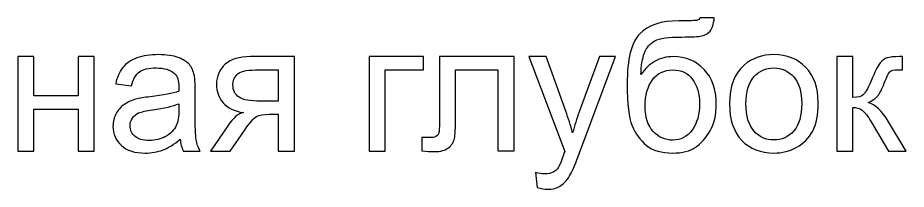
# Model space of a CAD drawing. Header units: millimetres. Extents: x -1744 to 2824, y -3870 to 2862.
# Drawn here: x 2120.2 to 2252.7, y 2624.9 to 2650.5 of the extents above; entities that cross this region are included whole.
import ezdxf

# ---------------------------------------------------------------- set-up
doc = ezdxf.new("R2010")
doc.units = ezdxf.units.MM
doc.header["$MEASUREMENT"] = 0
doc.layers.add('layer 1', color=7, linetype='Continuous')

msp = doc.modelspace()

# ---------------------------------------------------------------- linework, layer by layer
at = {"layer": 'layer 1', "color": 250}
for points, knots in [([(2221.9388, 2650.5248), (2221.9388, 2650.5248), (2224.0585, 2650.4976), (2224.0585, 2650.4976), (2224.0585, 2650.4976), (2223.9634, 2649.551), (2223.7505, 2648.8897), (2223.4289, 2648.5183), (2223.4289, 2648.5183), (2223.1074, 2648.1469), (2222.6952, 2647.9113), (2222.1879, 2647.8026), (2222.1879, 2647.8026), (2221.6806, 2647.6984), (2220.6841, 2647.6441), (2219.203, 2647.6441), (2219.203, 2647.6441), (2217.2372, 2647.6441), (2215.8965, 2647.4539), (2215.1808, 2647.0734), (2215.1808, 2647.0734), (2214.4697, 2646.6929), (2213.9533, 2646.086), (2213.6408, 2645.2525), (2213.6408, 2645.2525), (2213.3283, 2644.4146), (2213.1562, 2643.3411), (2213.1199, 2642.023), (2213.1199, 2642.023), (2213.7223, 2642.9199), (2214.4244, 2643.5902), (2215.2306, 2644.0386), (2215.2306, 2644.0386), (2216.0324, 2644.4871), (2216.9428, 2644.709), (2217.9483, 2644.709), (2217.9483, 2644.709), (2219.7963, 2644.709), (2221.3273, 2644.0749), (2222.5412, 2642.8066), (2222.5412, 2642.8066), (2223.7505, 2641.5384), (2224.3575, 2639.8217), (2224.3575, 2637.6521), (2224.3575, 2637.6521), (2224.3575, 2636.0079), (2224.054, 2634.6582), (2223.4425, 2633.6073), (2223.4425, 2633.6073), (2222.8311, 2632.5565), (2222.1063, 2631.7412), (2221.2684, 2631.166), (2221.2684, 2631.166), (2220.435, 2630.5907), (2219.2936, 2630.3054), (2217.8532, 2630.3054), (2217.8532, 2630.3054), (2216.1773, 2630.3054), (2214.8773, 2630.6858), (2213.9488, 2631.4513), (2213.9488, 2631.4513), (2213.0203, 2632.2168), (2212.3091, 2633.1951), (2211.8109, 2634.3864), (2211.8109, 2634.3864), (2211.3172, 2635.5776), (2211.0681, 2637.6567), (2211.0681, 2640.6144), (2211.0681, 2640.6144), (2211.0681, 2644.3331), (2211.6977, 2646.8378), (2212.9523, 2648.1287), (2212.9523, 2648.1287), (2214.207, 2649.4196), (2216.1411, 2650.0628), (2218.75, 2650.0628), (2218.75, 2650.0628), (2220.3761, 2650.0628), (2221.2956, 2650.09), (2221.5175, 2650.1443), (2221.5175, 2650.1443), (2221.7349, 2650.1987), (2221.8753, 2650.3255), (2221.9388, 2650.5248)], [0, 0, 0, 0, 0.04545455, 0.04545455, 0.04545455, 0.04545455, 0.09090909, 0.09090909, 0.09090909, 0.09090909, 0.13636364, 0.13636364, 0.13636364, 0.13636364, 0.18181818, 0.18181818, 0.18181818, 0.18181818, 0.22727273, 0.22727273, 0.22727273, 0.22727273, 0.27272727, 0.27272727, 0.27272727, 0.27272727, 0.31818182, 0.31818182, 0.31818182, 0.31818182, 0.36363636, 0.36363636, 0.36363636, 0.36363636, 0.40909091, 0.40909091, 0.40909091, 0.40909091, 0.45454545, 0.45454545, 0.45454545, 0.45454545, 0.5, 0.5, 0.5, 0.5, 0.54545455, 0.54545455, 0.54545455, 0.54545455, 0.59090909, 0.59090909, 0.59090909, 0.59090909, 0.63636364, 0.63636364, 0.63636364, 0.63636364, 0.68181818, 0.68181818, 0.68181818, 0.68181818, 0.72727273, 0.72727273, 0.72727273, 0.72727273, 0.77272727, 0.77272727, 0.77272727, 0.77272727, 0.81818182, 0.81818182, 0.81818182, 0.81818182, 0.86363636, 0.86363636, 0.86363636, 0.86363636, 0.90909091, 0.90909091, 0.90909091, 0.90909091, 1, 1, 1, 1]), ([(2120.2163, 2644.709), (2120.2163, 2644.709), (2122.6078, 2644.709), (2122.6078, 2644.709), (2122.6078, 2644.709), (2122.6078, 2644.709), (2122.6078, 2638.8388), (2122.6078, 2638.8388), (2122.6078, 2638.8388), (2122.6078, 2638.8388), (2129.2389, 2638.8388), (2129.2389, 2638.8388), (2129.2389, 2638.8388), (2129.2389, 2638.8388), (2129.2389, 2644.709), (2129.2389, 2644.709), (2129.2389, 2644.709), (2129.2389, 2644.709), (2131.6305, 2644.709), (2131.6305, 2644.709), (2131.6305, 2644.709), (2131.6305, 2644.709), (2131.6305, 2630.6043), (2131.6305, 2630.6043), (2131.6305, 2630.6043), (2131.6305, 2630.6043), (2129.2389, 2630.6043), (2129.2389, 2630.6043), (2129.2389, 2630.6043), (2129.2389, 2630.6043), (2129.2389, 2636.8549), (2129.2389, 2636.8549), (2129.2389, 2636.8549), (2129.2389, 2636.8549), (2122.6078, 2636.8549), (2122.6078, 2636.8549), (2122.6078, 2636.8549), (2122.6078, 2636.8549), (2122.6078, 2630.6043), (2122.6078, 2630.6043), (2122.6078, 2630.6043), (2122.6078, 2630.6043), (2120.2163, 2630.6043), (2120.2163, 2630.6043), (2120.2163, 2630.6043), (2120.2163, 2630.6043), (2120.2163, 2644.709), (2120.2163, 2644.709)], [0, 0, 0, 0, 0.07692308, 0.07692308, 0.07692308, 0.07692308, 0.15384615, 0.15384615, 0.15384615, 0.15384615, 0.23076923, 0.23076923, 0.23076923, 0.23076923, 0.30769231, 0.30769231, 0.30769231, 0.30769231, 0.38461538, 0.38461538, 0.38461538, 0.38461538, 0.46153846, 0.46153846, 0.46153846, 0.46153846, 0.53846154, 0.53846154, 0.53846154, 0.53846154, 0.61538462, 0.61538462, 0.61538462, 0.61538462, 0.69230769, 0.69230769, 0.69230769, 0.69230769, 0.76923077, 0.76923077, 0.76923077, 0.76923077, 0.84615385, 0.84615385, 0.84615385, 0.84615385, 1, 1, 1, 1]), ([(2144.4353, 2632.3708), (2143.5475, 2631.6144), (2142.6914, 2631.0844), (2141.8716, 2630.7719), (2141.8716, 2630.7719), (2141.0518, 2630.4594), (2140.1731, 2630.3054), (2139.2309, 2630.3054), (2139.2309, 2630.3054), (2137.6819, 2630.3054), (2136.4906, 2630.6813), (2135.6572, 2631.4377), (2135.6572, 2631.4377), (2134.8238, 2632.1896), (2134.4071, 2633.1544), (2134.4071, 2634.3275), (2134.4071, 2634.3275), (2134.4071, 2635.016), (2134.5656, 2635.6456), (2134.8781, 2636.2163), (2134.8781, 2636.2163), (2135.1952, 2636.787), (2135.6074, 2637.2399), (2136.1147, 2637.5842), (2136.1147, 2637.5842), (2136.6265, 2637.9284), (2137.1972, 2638.1911), (2137.8359, 2638.3678), (2137.8359, 2638.3678), (2138.3069, 2638.4901), (2139.018, 2638.6078), (2139.9647, 2638.7256), (2139.9647, 2638.7256), (2141.8942, 2638.9521), (2143.321, 2639.2284), (2144.2314, 2639.5454), (2144.2314, 2639.5454), (2144.2405, 2639.8716), (2144.245, 2640.0799), (2144.245, 2640.166), (2144.245, 2640.166), (2144.245, 2641.1353), (2144.0186, 2641.8192), (2143.5656, 2642.2178), (2143.5656, 2642.2178), (2142.9541, 2642.7568), (2142.0437, 2643.0241), (2140.8389, 2643.0241), (2140.8389, 2643.0241), (2139.711, 2643.0241), (2138.8776, 2642.8248), (2138.3432, 2642.4307), (2138.3432, 2642.4307), (2137.8041, 2642.0366), (2137.4101, 2641.3391), (2137.1519, 2640.3336), (2137.1519, 2640.3336), (2137.1519, 2640.3336), (2134.8147, 2640.6597), (2134.8147, 2640.6597), (2134.8147, 2640.6597), (2135.0276, 2641.6607), (2135.3764, 2642.4715), (2135.8655, 2643.0875), (2135.8655, 2643.0875), (2136.3547, 2643.7035), (2137.0613, 2644.1745), (2137.9853, 2644.5097), (2137.9853, 2644.5097), (2138.9048, 2644.8404), (2139.9783, 2645.008), (2141.1922, 2645.008), (2141.1922, 2645.008), (2142.397, 2645.008), (2143.3799, 2644.8675), (2144.1363, 2644.5822), (2144.1363, 2644.5822), (2144.8882, 2644.2968), (2145.4453, 2643.9435), (2145.7986, 2643.5132), (2145.7986, 2643.5132), (2146.1519, 2643.0829), (2146.401, 2642.5394), (2146.546, 2641.8826), (2146.546, 2641.8826), (2146.623, 2641.475), (2146.6638, 2640.7412), (2146.6638, 2639.6858), (2146.6638, 2639.6858), (2146.6638, 2639.6858), (2146.6638, 2636.5152), (2146.6638, 2636.5152), (2146.6638, 2636.5152), (2146.6638, 2634.3003), (2146.7136, 2632.9007), (2146.8132, 2632.3074), (2146.8132, 2632.3074), (2146.9083, 2631.714), (2147.1076, 2631.1478), (2147.3975, 2630.6043), (2147.3975, 2630.6043), (2147.3975, 2630.6043), (2144.8973, 2630.6043), (2144.8973, 2630.6043), (2144.8973, 2630.6043), (2144.6572, 2631.1071), (2144.5032, 2631.6959), (2144.4353, 2632.3708)], [0, 0, 0, 0, 0.03571429, 0.03571429, 0.03571429, 0.03571429, 0.07142857, 0.07142857, 0.07142857, 0.07142857, 0.10714286, 0.10714286, 0.10714286, 0.10714286, 0.14285714, 0.14285714, 0.14285714, 0.14285714, 0.17857143, 0.17857143, 0.17857143, 0.17857143, 0.21428571, 0.21428571, 0.21428571, 0.21428571, 0.25, 0.25, 0.25, 0.25, 0.28571429, 0.28571429, 0.28571429, 0.28571429, 0.32142857, 0.32142857, 0.32142857, 0.32142857, 0.35714286, 0.35714286, 0.35714286, 0.35714286, 0.39285714, 0.39285714, 0.39285714, 0.39285714, 0.42857143, 0.42857143, 0.42857143, 0.42857143, 0.46428571, 0.46428571, 0.46428571, 0.46428571, 0.5, 0.5, 0.5, 0.5, 0.53571429, 0.53571429, 0.53571429, 0.53571429, 0.57142857, 0.57142857, 0.57142857, 0.57142857, 0.60714286, 0.60714286, 0.60714286, 0.60714286, 0.64285714, 0.64285714, 0.64285714, 0.64285714, 0.67857143, 0.67857143, 0.67857143, 0.67857143, 0.71428571, 0.71428571, 0.71428571, 0.71428571, 0.75, 0.75, 0.75, 0.75, 0.78571429, 0.78571429, 0.78571429, 0.78571429, 0.82142857, 0.82142857, 0.82142857, 0.82142857, 0.85714286, 0.85714286, 0.85714286, 0.85714286, 0.89285714, 0.89285714, 0.89285714, 0.89285714, 0.92857143, 0.92857143, 0.92857143, 0.92857143, 1, 1, 1, 1]), ([(2161.4524, 2644.709), (2161.4524, 2644.709), (2161.4524, 2630.6043), (2161.4524, 2630.6043), (2161.4524, 2630.6043), (2161.4524, 2630.6043), (2159.0609, 2630.6043), (2159.0609, 2630.6043), (2159.0609, 2630.6043), (2159.0609, 2630.6043), (2159.0609, 2636.094), (2159.0609, 2636.094), (2159.0609, 2636.094), (2159.0609, 2636.094), (2157.6839, 2636.094), (2157.6839, 2636.094), (2157.6839, 2636.094), (2156.846, 2636.094), (2156.2209, 2635.9853), (2155.8087, 2635.7633), (2155.8087, 2635.7633), (2155.3966, 2635.5414), (2154.7941, 2634.8484), (2154.0015, 2633.6753), (2154.0015, 2633.6753), (2154.0015, 2633.6753), (2151.8998, 2630.6043), (2151.8998, 2630.6043), (2151.8998, 2630.6043), (2151.8998, 2630.6043), (2148.9376, 2630.6043), (2148.9376, 2630.6043), (2148.9376, 2630.6043), (2148.9376, 2630.6043), (2151.5193, 2634.3909), (2151.5193, 2634.3909), (2151.5193, 2634.3909), (2152.3075, 2635.5505), (2153.0956, 2636.2027), (2153.8792, 2636.3522), (2153.8792, 2636.3522), (2152.5158, 2636.5379), (2151.5012, 2637.0316), (2150.8399, 2637.8288), (2150.8399, 2637.8288), (2150.1786, 2638.626), (2149.848, 2639.5454), (2149.848, 2640.5827), (2149.848, 2640.5827), (2149.848, 2641.8102), (2150.2783, 2642.8021), (2151.1434, 2643.5631), (2151.1434, 2643.5631), (2152.0085, 2644.3285), (2153.2632, 2644.709), (2154.9028, 2644.709), (2154.9028, 2644.709), (2154.9028, 2644.709), (2161.4524, 2644.709), (2161.4524, 2644.709)], [0, 0, 0, 0, 0.0625, 0.0625, 0.0625, 0.0625, 0.125, 0.125, 0.125, 0.125, 0.1875, 0.1875, 0.1875, 0.1875, 0.25, 0.25, 0.25, 0.25, 0.3125, 0.3125, 0.3125, 0.3125, 0.375, 0.375, 0.375, 0.375, 0.4375, 0.4375, 0.4375, 0.4375, 0.5, 0.5, 0.5, 0.5, 0.5625, 0.5625, 0.5625, 0.5625, 0.625, 0.625, 0.625, 0.625, 0.6875, 0.6875, 0.6875, 0.6875, 0.75, 0.75, 0.75, 0.75, 0.8125, 0.8125, 0.8125, 0.8125, 0.875, 0.875, 0.875, 0.875, 1, 1, 1, 1]), ([(2172.604, 2644.709), (2172.604, 2644.709), (2180.7298, 2644.709), (2180.7298, 2644.709), (2180.7298, 2644.709), (2180.7298, 2644.709), (2180.7298, 2642.7251), (2180.7298, 2642.7251), (2180.7298, 2642.7251), (2180.7298, 2642.7251), (2174.9955, 2642.7251), (2174.9955, 2642.7251), (2174.9955, 2642.7251), (2174.9955, 2642.7251), (2174.9955, 2630.6043), (2174.9955, 2630.6043), (2174.9955, 2630.6043), (2174.9955, 2630.6043), (2172.604, 2630.6043), (2172.604, 2630.6043), (2172.604, 2630.6043), (2172.604, 2630.6043), (2172.604, 2644.709), (2172.604, 2644.709)], [0, 0, 0, 0, 0.14285714, 0.14285714, 0.14285714, 0.14285714, 0.28571429, 0.28571429, 0.28571429, 0.28571429, 0.42857143, 0.42857143, 0.42857143, 0.42857143, 0.57142857, 0.57142857, 0.57142857, 0.57142857, 0.71428571, 0.71428571, 0.71428571, 0.71428571, 1, 1, 1, 1]), ([(2183.0851, 2644.709), (2183.0851, 2644.709), (2194.2003, 2644.709), (2194.2003, 2644.709), (2194.2003, 2644.709), (2194.2003, 2644.709), (2194.2003, 2630.6179), (2194.2003, 2630.6179), (2194.2003, 2630.6179), (2194.2003, 2630.6179), (2191.8088, 2630.6179), (2191.8088, 2630.6179), (2191.8088, 2630.6179), (2191.8088, 2630.6179), (2191.8088, 2642.7251), (2191.8088, 2642.7251), (2191.8088, 2642.7251), (2191.8088, 2642.7251), (2185.4766, 2642.7251), (2185.4766, 2642.7251), (2185.4766, 2642.7251), (2185.4766, 2642.7251), (2185.4766, 2635.709), (2185.4766, 2635.709), (2185.4766, 2635.709), (2185.4766, 2634.0739), (2185.4223, 2632.9958), (2185.3181, 2632.4704), (2185.3181, 2632.4704), (2185.2094, 2631.9495), (2184.9195, 2631.4966), (2184.4439, 2631.1071), (2184.4439, 2631.1071), (2183.9638, 2630.7175), (2183.2753, 2630.5228), (2182.3739, 2630.5228), (2182.3739, 2630.5228), (2181.8168, 2630.5228), (2181.1736, 2630.559), (2180.4489, 2630.6269), (2180.4489, 2630.6269), (2180.4489, 2630.6269), (2180.4489, 2632.6154), (2180.4489, 2632.6154), (2180.4489, 2632.6154), (2180.4489, 2632.6154), (2181.4952, 2632.6154), (2181.4952, 2632.6154), (2181.4952, 2632.6154), (2181.9889, 2632.6154), (2182.3422, 2632.6652), (2182.5551, 2632.7694), (2182.5551, 2632.7694), (2182.768, 2632.869), (2182.9084, 2633.0321), (2182.9809, 2633.254), (2182.9809, 2633.254), (2183.0488, 2633.476), (2183.0851, 2634.1962), (2183.0851, 2635.4146), (2183.0851, 2635.4146), (2183.0851, 2635.4146), (2183.0851, 2644.709), (2183.0851, 2644.709)], [0, 0, 0, 0, 0.05882353, 0.05882353, 0.05882353, 0.05882353, 0.11764706, 0.11764706, 0.11764706, 0.11764706, 0.17647059, 0.17647059, 0.17647059, 0.17647059, 0.23529412, 0.23529412, 0.23529412, 0.23529412, 0.29411765, 0.29411765, 0.29411765, 0.29411765, 0.35294118, 0.35294118, 0.35294118, 0.35294118, 0.41176471, 0.41176471, 0.41176471, 0.41176471, 0.47058824, 0.47058824, 0.47058824, 0.47058824, 0.52941176, 0.52941176, 0.52941176, 0.52941176, 0.58823529, 0.58823529, 0.58823529, 0.58823529, 0.64705882, 0.64705882, 0.64705882, 0.64705882, 0.70588235, 0.70588235, 0.70588235, 0.70588235, 0.76470588, 0.76470588, 0.76470588, 0.76470588, 0.82352941, 0.82352941, 0.82352941, 0.82352941, 0.88235294, 0.88235294, 0.88235294, 0.88235294, 1, 1, 1, 1]), ([(2197.6654, 2625.1825), (2197.6654, 2625.1825), (2197.3936, 2627.3929), (2197.3936, 2627.3929), (2197.3936, 2627.3929), (2197.919, 2627.2525), (2198.3719, 2627.18), (2198.7615, 2627.18), (2198.7615, 2627.18), (2199.296, 2627.18), (2199.7217, 2627.2706), (2200.0388, 2627.4473), (2200.0388, 2627.4473), (2200.3604, 2627.6239), (2200.6231, 2627.873), (2200.8269, 2628.1901), (2200.8269, 2628.1901), (2200.9764, 2628.4302), (2201.221, 2629.0235), (2201.5562, 2629.9747), (2201.5562, 2629.9747), (2201.6014, 2630.1061), (2201.6694, 2630.3008), (2201.769, 2630.559), (2201.769, 2630.559), (2201.769, 2630.559), (2196.4152, 2644.709), (2196.4152, 2644.709), (2196.4152, 2644.709), (2196.4152, 2644.709), (2198.9698, 2644.709), (2198.9698, 2644.709), (2198.9698, 2644.709), (2198.9698, 2644.709), (2201.914, 2636.5651), (2201.914, 2636.5651), (2201.914, 2636.5651), (2202.299, 2635.5369), (2202.6387, 2634.4498), (2202.9422, 2633.3084), (2202.9422, 2633.3084), (2203.2185, 2634.3819), (2203.5446, 2635.4418), (2203.9251, 2636.4835), (2203.9251, 2636.4835), (2203.9251, 2636.4835), (2206.9326, 2644.709), (2206.9326, 2644.709), (2206.9326, 2644.709), (2206.9326, 2644.709), (2209.3196, 2644.709), (2209.3196, 2644.709), (2209.3196, 2644.709), (2209.3196, 2644.709), (2203.9885, 2630.3597), (2203.9885, 2630.3597), (2203.9885, 2630.3597), (2203.4132, 2628.8152), (2202.9648, 2627.7553), (2202.6432, 2627.171), (2202.6432, 2627.171), (2202.2175, 2626.3874), (2201.7283, 2625.8121), (2201.1802, 2625.4453), (2201.1802, 2625.4453), (2200.6276, 2625.0784), (2199.9708, 2624.8972), (2199.2099, 2624.8972), (2199.2099, 2624.8972), (2198.7479, 2624.8972), (2198.2315, 2624.9923), (2197.6654, 2625.1825)], [0, 0, 0, 0, 0.05263158, 0.05263158, 0.05263158, 0.05263158, 0.10526316, 0.10526316, 0.10526316, 0.10526316, 0.15789474, 0.15789474, 0.15789474, 0.15789474, 0.21052632, 0.21052632, 0.21052632, 0.21052632, 0.26315789, 0.26315789, 0.26315789, 0.26315789, 0.31578947, 0.31578947, 0.31578947, 0.31578947, 0.36842105, 0.36842105, 0.36842105, 0.36842105, 0.42105263, 0.42105263, 0.42105263, 0.42105263, 0.47368421, 0.47368421, 0.47368421, 0.47368421, 0.52631579, 0.52631579, 0.52631579, 0.52631579, 0.57894737, 0.57894737, 0.57894737, 0.57894737, 0.63157895, 0.63157895, 0.63157895, 0.63157895, 0.68421053, 0.68421053, 0.68421053, 0.68421053, 0.73684211, 0.73684211, 0.73684211, 0.73684211, 0.78947368, 0.78947368, 0.78947368, 0.78947368, 0.84210526, 0.84210526, 0.84210526, 0.84210526, 0.89473684, 0.89473684, 0.89473684, 0.89473684, 1, 1, 1, 1]), ([(2226.3368, 2637.6567), (2226.3368, 2640.2611), (2227.0615, 2642.1906), (2228.5155, 2643.4453), (2228.5155, 2643.4453), (2229.7249, 2644.4871), (2231.206, 2645.008), (2232.9498, 2645.008), (2232.9498, 2645.008), (2234.8839, 2645.008), (2236.4692, 2644.3738), (2237.7012, 2643.1056), (2237.7012, 2643.1056), (2238.9287, 2641.8419), (2239.5447, 2640.089), (2239.5447, 2637.8559), (2239.5447, 2637.8559), (2239.5447, 2636.0442), (2239.2729, 2634.6219), (2238.7294, 2633.5847), (2238.7294, 2633.5847), (2238.1859, 2632.5474), (2237.3932, 2631.7412), (2236.3514, 2631.166), (2236.3514, 2631.166), (2235.3142, 2630.5907), (2234.1773, 2630.3054), (2232.9498, 2630.3054), (2232.9498, 2630.3054), (2230.975, 2630.3054), (2229.3806, 2630.9349), (2228.1622, 2632.1987), (2228.1622, 2632.1987), (2226.9438, 2633.4624), (2226.3368, 2635.2832), (2226.3368, 2637.6567)], [0, 0, 0, 0, 0.1, 0.1, 0.1, 0.1, 0.2, 0.2, 0.2, 0.2, 0.3, 0.3, 0.3, 0.3, 0.4, 0.4, 0.4, 0.4, 0.5, 0.5, 0.5, 0.5, 0.6, 0.6, 0.6, 0.6, 0.7, 0.7, 0.7, 0.7, 0.8, 0.8, 0.8, 0.8, 1, 1, 1, 1]), ([(2242.3213, 2644.709), (2242.3213, 2644.709), (2244.7128, 2644.709), (2244.7128, 2644.709), (2244.7128, 2644.709), (2244.7128, 2644.709), (2244.7128, 2638.6214), (2244.7128, 2638.6214), (2244.7128, 2638.6214), (2245.4738, 2638.6214), (2246.0083, 2638.7664), (2246.3163, 2639.0608), (2246.3163, 2639.0608), (2246.6197, 2639.3507), (2247.0681, 2640.1977), (2247.666, 2641.6063), (2247.666, 2641.6063), (2248.1371, 2642.7206), (2248.5176, 2643.4543), (2248.8075, 2643.8076), (2248.8075, 2643.8076), (2249.1019, 2644.1609), (2249.4371, 2644.401), (2249.8175, 2644.5233), (2249.8175, 2644.5233), (2250.2025, 2644.6456), (2250.814, 2644.709), (2251.652, 2644.709), (2251.652, 2644.709), (2251.652, 2644.709), (2252.1321, 2644.709), (2252.1321, 2644.709), (2252.1321, 2644.709), (2252.1321, 2644.709), (2252.1321, 2642.7387), (2252.1321, 2642.7387), (2252.1321, 2642.7387), (2252.1321, 2642.7387), (2251.4662, 2642.7523), (2251.4662, 2642.7523), (2251.4662, 2642.7523), (2250.8367, 2642.7523), (2250.4335, 2642.6572), (2250.2569, 2642.4715), (2250.2569, 2642.4715), (2250.0712, 2642.2767), (2249.7858, 2641.6969), (2249.4053, 2640.7322), (2249.4053, 2640.7322), (2249.043, 2639.8081), (2248.7123, 2639.1695), (2248.4089, 2638.8162), (2248.4089, 2638.8162), (2248.1099, 2638.4629), (2247.6434, 2638.1413), (2247.0138, 2637.8469), (2247.0138, 2637.8469), (2248.042, 2637.5706), (2249.0566, 2636.6149), (2250.0531, 2634.9752), (2250.0531, 2634.9752), (2250.0531, 2634.9752), (2252.6756, 2630.6043), (2252.6756, 2630.6043), (2252.6756, 2630.6043), (2252.6756, 2630.6043), (2250.0485, 2630.6043), (2250.0485, 2630.6043), (2250.0485, 2630.6043), (2250.0485, 2630.6043), (2247.4622, 2634.9616), (2247.4622, 2634.9616), (2247.4622, 2634.9616), (2246.9413, 2635.8449), (2246.4884, 2636.4246), (2246.1034, 2636.7055), (2246.1034, 2636.7055), (2245.7138, 2636.9863), (2245.2518, 2637.1267), (2244.7128, 2637.1267), (2244.7128, 2637.1267), (2244.7128, 2637.1267), (2244.7128, 2630.6043), (2244.7128, 2630.6043), (2244.7128, 2630.6043), (2244.7128, 2630.6043), (2242.3213, 2630.6043), (2242.3213, 2630.6043), (2242.3213, 2630.6043), (2242.3213, 2630.6043), (2242.3213, 2644.709), (2242.3213, 2644.709)], [0, 0, 0, 0, 0.04166667, 0.04166667, 0.04166667, 0.04166667, 0.08333333, 0.08333333, 0.08333333, 0.08333333, 0.125, 0.125, 0.125, 0.125, 0.16666667, 0.16666667, 0.16666667, 0.16666667, 0.20833333, 0.20833333, 0.20833333, 0.20833333, 0.25, 0.25, 0.25, 0.25, 0.29166667, 0.29166667, 0.29166667, 0.29166667, 0.33333333, 0.33333333, 0.33333333, 0.33333333, 0.375, 0.375, 0.375, 0.375, 0.41666667, 0.41666667, 0.41666667, 0.41666667, 0.45833333, 0.45833333, 0.45833333, 0.45833333, 0.5, 0.5, 0.5, 0.5, 0.54166667, 0.54166667, 0.54166667, 0.54166667, 0.58333333, 0.58333333, 0.58333333, 0.58333333, 0.625, 0.625, 0.625, 0.625, 0.66666667, 0.66666667, 0.66666667, 0.66666667, 0.70833333, 0.70833333, 0.70833333, 0.70833333, 0.75, 0.75, 0.75, 0.75, 0.79166667, 0.79166667, 0.79166667, 0.79166667, 0.83333333, 0.83333333, 0.83333333, 0.83333333, 0.875, 0.875, 0.875, 0.875, 0.91666667, 0.91666667, 0.91666667, 0.91666667, 1, 1, 1, 1]), ([(2159.0609, 2642.7251), (2159.0609, 2642.7251), (2155.6638, 2642.7251), (2155.6638, 2642.7251), (2155.6638, 2642.7251), (2154.2415, 2642.7251), (2153.3221, 2642.5032), (2152.9099, 2642.0593), (2152.9099, 2642.0593), (2152.4977, 2641.6154), (2152.2939, 2641.0945), (2152.2939, 2640.5011), (2152.2939, 2640.5011), (2152.2939, 2639.6587), (2152.5974, 2639.0381), (2153.2043, 2638.6441), (2153.2043, 2638.6441), (2153.8067, 2638.25), (2154.8802, 2638.0507), (2156.4202, 2638.0507), (2156.4202, 2638.0507), (2156.4202, 2638.0507), (2159.0609, 2638.0507), (2159.0609, 2638.0507), (2159.0609, 2638.0507), (2159.0609, 2638.0507), (2159.0609, 2642.7251), (2159.0609, 2642.7251)], [0, 0, 0, 0, 0.125, 0.125, 0.125, 0.125, 0.25, 0.25, 0.25, 0.25, 0.375, 0.375, 0.375, 0.375, 0.5, 0.5, 0.5, 0.5, 0.625, 0.625, 0.625, 0.625, 0.75, 0.75, 0.75, 0.75, 1, 1, 1, 1]), ([(2221.8572, 2637.7201), (2221.8572, 2639.1831), (2221.5085, 2640.3834), (2220.8155, 2641.321), (2220.8155, 2641.321), (2220.1224, 2642.2586), (2219.1441, 2642.7251), (2217.8804, 2642.7251), (2217.8804, 2642.7251), (2216.5623, 2642.7251), (2215.5477, 2642.2314), (2214.832, 2641.2394), (2214.832, 2641.2394), (2214.1164, 2640.252), (2213.7586, 2638.934), (2213.7586, 2637.2807), (2213.7586, 2637.2807), (2213.7586, 2635.6501), (2214.1526, 2634.4), (2214.9453, 2633.5349), (2214.9453, 2633.5349), (2215.7334, 2632.6697), (2216.7118, 2632.2349), (2217.8668, 2632.2349), (2217.8668, 2632.2349), (2219.0535, 2632.2349), (2220.0137, 2632.7377), (2220.752, 2633.7387), (2220.752, 2633.7387), (2221.4903, 2634.7397), (2221.8572, 2636.0668), (2221.8572, 2637.7201)], [0, 0, 0, 0, 0.11111111, 0.11111111, 0.11111111, 0.11111111, 0.22222222, 0.22222222, 0.22222222, 0.22222222, 0.33333333, 0.33333333, 0.33333333, 0.33333333, 0.44444444, 0.44444444, 0.44444444, 0.44444444, 0.55555556, 0.55555556, 0.55555556, 0.55555556, 0.66666667, 0.66666667, 0.66666667, 0.66666667, 0.77777778, 0.77777778, 0.77777778, 0.77777778, 1, 1, 1, 1]), ([(2228.7827, 2637.6521), (2228.7827, 2635.8494), (2229.1768, 2634.4996), (2229.9649, 2633.6073), (2229.9649, 2633.6073), (2230.7576, 2632.7105), (2231.7495, 2632.2621), (2232.9498, 2632.2621), (2232.9498, 2632.2621), (2234.1365, 2632.2621), (2235.124, 2632.7105), (2235.9166, 2633.6119), (2235.9166, 2633.6119), (2236.7047, 2634.5132), (2237.0988, 2635.8856), (2237.0988, 2637.7291), (2237.0988, 2637.7291), (2237.0988, 2639.4684), (2236.7002, 2640.7865), (2235.9076, 2641.6788), (2235.9076, 2641.6788), (2235.1149, 2642.5756), (2234.1275, 2643.0241), (2232.9498, 2643.0241), (2232.9498, 2643.0241), (2231.7495, 2643.0241), (2230.7576, 2642.5802), (2229.9649, 2641.6879), (2229.9649, 2641.6879), (2229.1768, 2640.7956), (2228.7827, 2639.4503), (2228.7827, 2637.6521)], [0, 0, 0, 0, 0.11111111, 0.11111111, 0.11111111, 0.11111111, 0.22222222, 0.22222222, 0.22222222, 0.22222222, 0.33333333, 0.33333333, 0.33333333, 0.33333333, 0.44444444, 0.44444444, 0.44444444, 0.44444444, 0.55555556, 0.55555556, 0.55555556, 0.55555556, 0.66666667, 0.66666667, 0.66666667, 0.66666667, 0.77777778, 0.77777778, 0.77777778, 0.77777778, 1, 1, 1, 1]), ([(2144.245, 2637.6702), (2143.3754, 2637.3169), (2142.0709, 2637.018), (2140.3316, 2636.7734), (2140.3316, 2636.7734), (2139.3442, 2636.633), (2138.6466, 2636.4745), (2138.239, 2636.2978), (2138.239, 2636.2978), (2137.8313, 2636.1212), (2137.5188, 2635.863), (2137.2969, 2635.5278), (2137.2969, 2635.5278), (2137.0749, 2635.1881), (2136.9617, 2634.8122), (2136.9617, 2634.3954), (2136.9617, 2634.3954), (2136.9617, 2633.7659), (2137.2017, 2633.2359), (2137.6864, 2632.8147), (2137.6864, 2632.8147), (2138.171, 2632.3934), (2138.8776, 2632.1805), (2139.8062, 2632.1805), (2139.8062, 2632.1805), (2140.7256, 2632.1805), (2141.5455, 2632.3798), (2142.2657, 2632.783), (2142.2657, 2632.783), (2142.9813, 2633.1816), (2143.5113, 2633.7296), (2143.8464, 2634.4226), (2143.8464, 2634.4226), (2144.1046, 2634.9616), (2144.2314, 2635.7543), (2144.2314, 2636.8006), (2144.2314, 2636.8006), (2144.2314, 2636.8006), (2144.245, 2637.6702), (2144.245, 2637.6702)], [0, 0, 0, 0, 0.09090909, 0.09090909, 0.09090909, 0.09090909, 0.18181818, 0.18181818, 0.18181818, 0.18181818, 0.27272727, 0.27272727, 0.27272727, 0.27272727, 0.36363636, 0.36363636, 0.36363636, 0.36363636, 0.45454545, 0.45454545, 0.45454545, 0.45454545, 0.54545455, 0.54545455, 0.54545455, 0.54545455, 0.63636364, 0.63636364, 0.63636364, 0.63636364, 0.72727273, 0.72727273, 0.72727273, 0.72727273, 0.81818182, 0.81818182, 0.81818182, 0.81818182, 1, 1, 1, 1])]:
    msp.add_open_spline(points, degree=3, knots=knots, dxfattribs=at)

doc.saveas('drawing.dxf')
